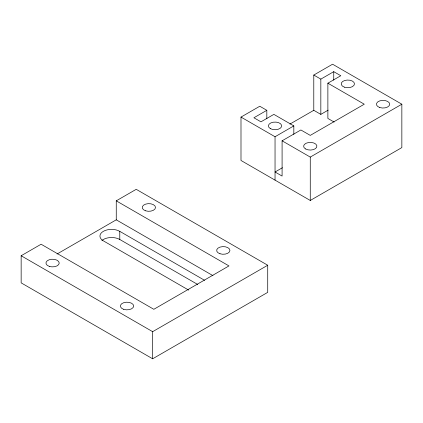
<?xml version="1.0" encoding="UTF-8"?>
<svg xmlns="http://www.w3.org/2000/svg" width="423" height="423" viewBox="0 0 423 423"><rect width="100%" height="100%" fill="white"/><g stroke="black" fill="none" stroke-linecap="round" stroke-linejoin="round"><path stroke-width="0.63" d="M289.908 124.092L313.787 110.308L313.787 75.056L332.573 64.211L401.85 104.206L401.85 147.59L310.265 200.465L240.994 160.47L240.994 117.086L259.78 106.242L266.823 110.308L266.823 118.794M266.823 110.308L253.906 117.763L260.954 121.829L273.866 114.374L293.826 125.901L293.826 134.387M313.787 75.056L320.835 79.122L333.747 71.667L340.795 75.733L327.878 83.194L327.878 118.44L334.133 122.051M116.256 200.84L136.217 189.319L267.722 265.242L267.722 292.356L152.655 358.789L21.15 282.865L21.15 255.751L41.11 244.224L153.829 309.303L228.975 265.919L116.256 200.84L116.256 219.823L212.954 275.648M57.052 254.006L116.256 219.823M240.994 117.086L275.04 136.745L293.826 125.901M313.787 110.308L320.835 114.374L328.132 110.16M282.442 167.725L275.04 171.997L282.088 176.063L282.088 140.811L300.875 129.967L310.265 135.386L364.277 104.206L327.878 83.194M282.088 140.811L310.265 157.081L401.85 104.206M21.15 255.751L152.655 331.674L267.722 265.242M188.7 290.12L103.339 240.835A11.622 6.71 0 0 1 103.339 231.344A11.622 6.71 0 0 1 119.778 231.344L204.568 280.301M101.895 240.502A11.622 6.71 0 0 1 119.778 239.481L197.742 284.494M333.747 71.667L333.747 80.153M320.835 79.122L320.835 114.374M310.265 157.081L310.265 200.465M275.04 136.745L275.04 180.129M152.655 331.674L152.655 358.789M119.778 231.344L119.778 239.481M305.57 148.949A6.641 3.833 0 0 0 316.684 147.225A6.641 3.833 0 0 0 308.547 142.53A6.641 3.833 0 0 0 305.57 148.949M344.518 87.191A6.641 3.833 0 0 0 354.479 83.87A6.641 3.833 0 0 0 344.518 80.55A6.641 3.833 0 0 0 344.518 87.191M379.743 107.527A6.641 3.833 0 0 0 389.705 104.206A6.641 3.833 0 0 0 379.743 100.886A6.641 3.833 0 0 0 379.743 107.527M270.345 128.608A6.641 3.833 0 0 0 281.459 126.889A6.641 3.833 0 0 0 273.321 122.194A6.641 3.833 0 0 0 270.345 128.608M145.549 210.791A6.641 3.833 0 0 0 155.511 207.466A6.641 3.833 0 0 0 145.549 204.145A6.641 3.833 0 0 0 145.549 210.791M49.269 266.374A6.641 3.833 0 0 0 59.231 263.053A6.641 3.833 0 0 0 49.269 259.733A6.641 3.833 0 0 0 49.269 266.374M123.696 309.345A6.641 3.833 0 0 0 133.657 306.025A6.641 3.833 0 0 0 123.696 302.704A6.641 3.833 0 0 0 123.696 309.345M219.976 253.758A6.641 3.833 0 0 0 229.938 250.437A6.641 3.833 0 0 0 219.976 247.117A6.641 3.833 0 0 0 219.976 253.758"/></g></svg>
